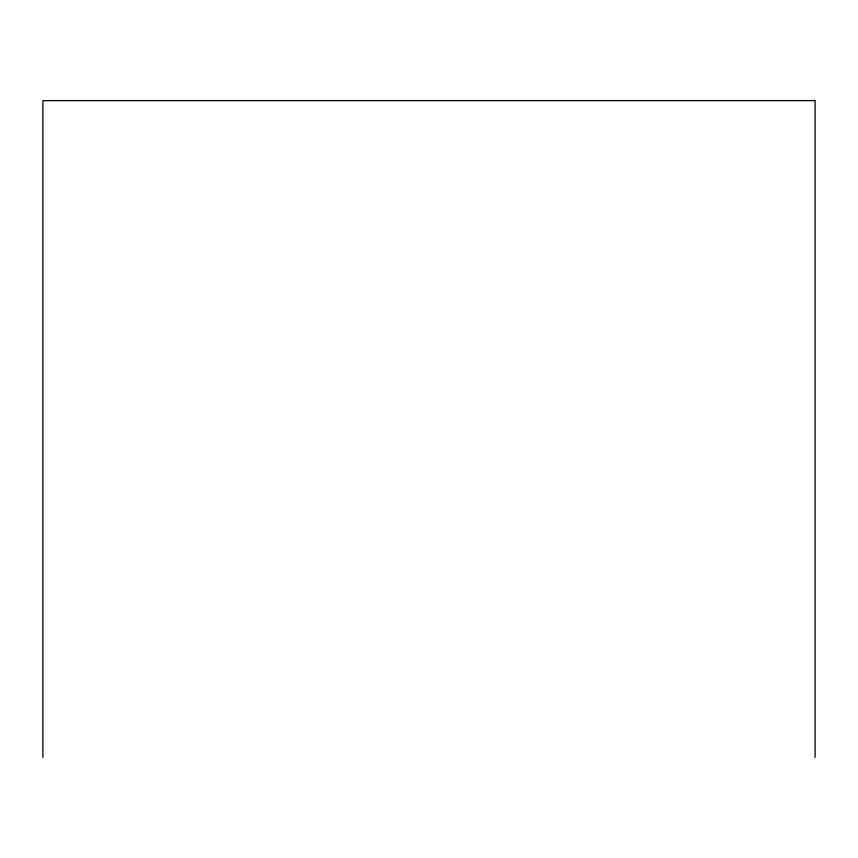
<?xml version="1.0" encoding="UTF-8"?>
<svg xmlns="http://www.w3.org/2000/svg" width="858" height="858" viewBox="0 0 858 858"><rect width="100%" height="100%" fill="white"/><g stroke="black" fill="none" stroke-linecap="round" stroke-linejoin="round"><path stroke-width="1.29" d="M815.1 757.378L815.1 100.622L42.9 100.622L42.9 757.378"/></g></svg>
